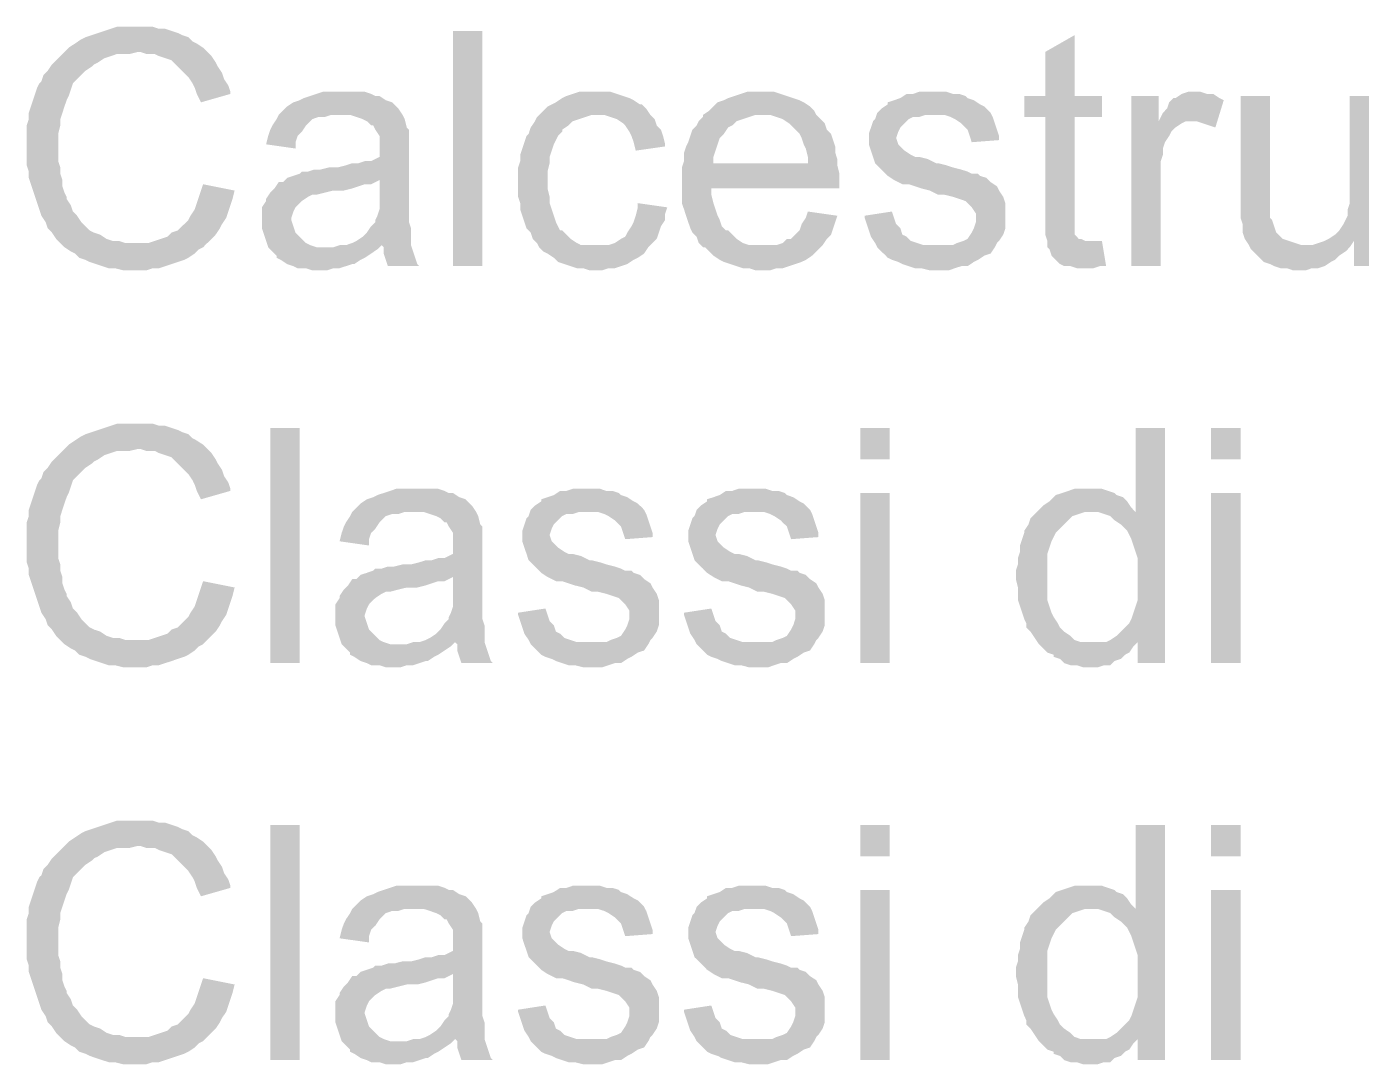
# Model space of a CAD drawing. Header units: millimetres. Extents: x -35.3 to 0.3, y 0.4 to 20.6.
# Drawn here: x -34.135 to -33.606, y 11.08 to 11.492 of the extents above; entities that cross this region are included whole.
import ezdxf

# ---------------------------------------------------------------- set-up
doc = ezdxf.new("R2010")
doc.units = ezdxf.units.MM
doc.layers.add('PDF _Riempimenti solidi', color=7, linetype='Continuous')

msp = doc.modelspace()

# ---------------------------------------------------------------- hatches: boundary and pattern name
at = {"layer": 'PDF _Riempimenti solidi', "transparency": 33554559}
for points in [[(-34.091, 11.49184), (-34.09933, 11.49184), (-34.10183, 11.49101), (-34.10433, 11.49017), (-34.10683, 11.48934), (-34.10933, 11.48851), (-34.11183, 11.48767), (-34.1135, 11.48684), (-34.116, 11.48517), (-34.1185, 11.48351), (-34.12017, 11.48184), (-34.12183, 11.48017), (-34.1235, 11.47851), (-34.12517, 11.47684), (-34.12683, 11.47434), (-34.1285, 11.47267), (-34.12933, 11.47017), (-34.13017, 11.46934), (-34.131, 11.46767), (-34.13183, 11.46517), (-34.13267, 11.46267), (-34.1335, 11.46017), (-34.13433, 11.45767), (-34.13433, 11.45517), (-34.13517, 11.45267), (-34.13517, 11.43684), (-34.13433, 11.43434), (-34.13433, 11.43184), (-34.1335, 11.42934), (-34.13267, 11.42684), (-34.13183, 11.42434), (-34.131, 11.42184), (-34.13017, 11.41934), (-34.12933, 11.41684), (-34.12767, 11.41434), (-34.12683, 11.41184), (-34.12517, 11.41017), (-34.1235, 11.40767), (-34.12183, 11.40601), (-34.12017, 11.40434), (-34.09267, 11.40601), (-34.096, 11.40601), (-34.0985, 11.40684), (-34.101, 11.40684), (-34.1035, 11.40767), (-34.106, 11.40934), (-34.1085, 11.41017), (-34.11017, 11.41101), (-34.11183, 11.41267), (-34.1135, 11.41434), (-34.11517, 11.41684), (-34.11683, 11.41851), (-34.11767, 11.42101), (-34.11933, 11.42351), (-34.11933, 11.42434), (-34.12017, 11.42601), (-34.121, 11.42851), (-34.121, 11.43101), (-34.12183, 11.43351), (-34.12183, 11.43601), (-34.12267, 11.43851), (-34.12267, 11.44934), (-34.12183, 11.45267), (-34.12183, 11.45517), (-34.12017, 11.46017), (-34.11933, 11.46267), (-34.1185, 11.46434), (-34.11767, 11.46684), (-34.11683, 11.46934), (-34.11183, 11.47434), (-34.10933, 11.47601), (-34.1085, 11.47684), (-34.10683, 11.47767), (-34.10433, 11.47934), (-34.10183, 11.48017), (-34.09933, 11.48101), (-34.09433, 11.48101), (-34.091, 11.48184), (-34.0635, 11.48184), (-34.06517, 11.48351), (-34.06767, 11.48517), (-34.06933, 11.48601), (-34.071, 11.48767), (-34.0735, 11.48851), (-34.07517, 11.48934), (-34.07767, 11.49017), (-34.08017, 11.49101), (-34.08267, 11.49101), (-34.08517, 11.49184), (-34.0885, 11.49184)], [(-33.95433, 11.39684), (-33.95433, 11.49017), (-33.966, 11.49017), (-33.966, 11.39684)], [(-33.71933, 11.48851), (-33.731, 11.48184), (-33.731, 11.46434), (-33.73933, 11.46434), (-33.73933, 11.45601), (-33.731, 11.45601), (-33.731, 11.40934), (-33.73017, 11.40684), (-33.7135, 11.40684), (-33.71517, 11.40684), (-33.71683, 11.40767), (-33.71767, 11.40767), (-33.71933, 11.40934), (-33.71933, 11.45601), (-33.7085, 11.45601), (-33.7085, 11.46434), (-33.71933, 11.46434)], [(-34.0635, 11.48184), (-34.091, 11.48184), (-34.09017, 11.48184), (-34.08767, 11.48101), (-34.08433, 11.48101), (-34.08267, 11.48017), (-34.08017, 11.47934), (-34.07767, 11.47851), (-34.07433, 11.47517), (-34.071, 11.47184), (-34.06933, 11.46934), (-34.0685, 11.46767), (-34.06767, 11.46517), (-34.066, 11.46184), (-34.05433, 11.46517), (-34.05433, 11.46601), (-34.05517, 11.46851), (-34.05683, 11.47101), (-34.05767, 11.47351), (-34.05933, 11.47601), (-34.06017, 11.47767), (-34.06183, 11.48017)], [(-34.00933, 11.46601), (-34.01767, 11.46601), (-34.02017, 11.46517), (-34.02267, 11.46434), (-34.02517, 11.46351), (-34.02683, 11.46267), (-34.02933, 11.46184), (-34.03183, 11.46017), (-34.0335, 11.45851), (-34.03517, 11.45684), (-34.00683, 11.45684), (-34.00433, 11.45601), (-34.00183, 11.45517), (-34.00017, 11.45434), (-33.9985, 11.45267), (-33.99767, 11.45267), (-33.99683, 11.45101), (-33.99517, 11.44851), (-33.99517, 11.44017), (-33.99683, 11.43934), (-33.9985, 11.43851), (-34.001, 11.43851), (-34.0035, 11.43767), (-34.006, 11.43767), (-34.0085, 11.43684), (-34.01183, 11.43601), (-34.01517, 11.43601), (-34.0185, 11.43517), (-34.021, 11.43517), (-34.0235, 11.43434), (-34.026, 11.43434), (-34.02683, 11.43351), (-34.02933, 11.43267), (-34.03183, 11.43184), (-33.99517, 11.43101), (-33.99517, 11.41934), (-33.996, 11.41684), (-33.99683, 11.41517), (-33.99683, 11.41434), (-33.9985, 11.41267), (-34.00017, 11.41017), (-34.00183, 11.40851), (-34.00433, 11.40684), (-34.006, 11.40601), (-34.0085, 11.40517), (-33.99433, 11.40517), (-33.9935, 11.40434), (-33.9935, 11.40184), (-33.99267, 11.39934), (-33.99183, 11.39684), (-33.97933, 11.39684), (-33.98017, 11.39767), (-33.981, 11.40017), (-33.98183, 11.40267), (-33.98267, 11.40517), (-33.98267, 11.41184), (-33.9835, 11.41434), (-33.9835, 11.45101), (-33.98433, 11.45184), (-33.98517, 11.45517), (-33.986, 11.45684), (-33.98767, 11.45934), (-33.9885, 11.46017), (-33.99017, 11.46184), (-33.99267, 11.46267), (-33.99517, 11.46434), (-33.99683, 11.46434), (-33.9985, 11.46517), (-34.001, 11.46601), (-34.00683, 11.46601)], [(-33.90933, 11.46601), (-33.916, 11.46601), (-33.9185, 11.46517), (-33.921, 11.46434), (-33.92267, 11.46351), (-33.92517, 11.46184), (-33.92683, 11.46101), (-33.9285, 11.46017), (-33.93017, 11.45851), (-33.93267, 11.45601), (-33.9335, 11.45434), (-33.93517, 11.45184), (-33.936, 11.44934), (-33.93683, 11.44851), (-33.93767, 11.44601), (-33.9385, 11.44351), (-33.93933, 11.44101), (-33.93933, 11.43851), (-33.94017, 11.43601), (-33.94017, 11.42434), (-33.93933, 11.42184), (-33.93933, 11.41934), (-33.9385, 11.41684), (-33.93767, 11.41434), (-33.93683, 11.41184), (-33.93517, 11.41017), (-33.93433, 11.40767), (-33.93267, 11.40601), (-33.93183, 11.40434), (-33.90933, 11.40517), (-33.91517, 11.40517), (-33.91683, 11.40601), (-33.91933, 11.40767), (-33.921, 11.40934), (-33.92267, 11.41101), (-33.9235, 11.41101), (-33.92433, 11.41267), (-33.92517, 11.41434), (-33.926, 11.41684), (-33.92683, 11.41934), (-33.92767, 11.42184), (-33.92767, 11.42434), (-33.9285, 11.42767), (-33.9285, 11.43434), (-33.92767, 11.43767), (-33.92767, 11.44017), (-33.92683, 11.44267), (-33.926, 11.44517), (-33.92433, 11.44851), (-33.92267, 11.45017), (-33.92267, 11.45101), (-33.92017, 11.45267), (-33.9185, 11.45434), (-33.9135, 11.45601), (-33.911, 11.45684), (-33.88767, 11.45684), (-33.88933, 11.45934), (-33.891, 11.46101), (-33.89183, 11.46101), (-33.89433, 11.46267), (-33.896, 11.46351), (-33.8985, 11.46434), (-33.901, 11.46517), (-33.9035, 11.46601), (-33.906, 11.46601)], [(-33.8435, 11.46601), (-33.84933, 11.46601), (-33.85183, 11.46517), (-33.85433, 11.46434), (-33.85683, 11.46351), (-33.8585, 11.46267), (-33.861, 11.46184), (-33.86267, 11.46017), (-33.86433, 11.45851), (-33.86683, 11.45684), (-33.84017, 11.45684), (-33.83767, 11.45601), (-33.83517, 11.45517), (-33.83267, 11.45351), (-33.831, 11.45184), (-33.8285, 11.44934), (-33.82767, 11.44767), (-33.82683, 11.44517), (-33.826, 11.44351), (-33.82517, 11.44017), (-33.82517, 11.43767), (-33.86267, 11.43767), (-33.8135, 11.43684), (-33.8135, 11.43934), (-33.81433, 11.44184), (-33.81433, 11.44434), (-33.81517, 11.44684), (-33.816, 11.44934), (-33.81767, 11.45101), (-33.8185, 11.45351), (-33.82017, 11.45517), (-33.82183, 11.45684), (-33.82267, 11.45851), (-33.82433, 11.46017), (-33.82683, 11.46184), (-33.8285, 11.46267), (-33.831, 11.46351), (-33.8335, 11.46434), (-33.836, 11.46517), (-33.8385, 11.46601), (-33.841, 11.46601)], [(-33.776, 11.46601), (-33.781, 11.46601), (-33.7835, 11.46517), (-33.786, 11.46517), (-33.7885, 11.46351), (-33.791, 11.46267), (-33.7935, 11.46184), (-33.7935, 11.46101), (-33.796, 11.45934), (-33.79767, 11.45767), (-33.77517, 11.45684), (-33.771, 11.45684), (-33.7685, 11.45601), (-33.76683, 11.45517), (-33.76433, 11.45351), (-33.7635, 11.45267), (-33.76183, 11.45101), (-33.761, 11.44851), (-33.76017, 11.44601), (-33.74933, 11.44684), (-33.74933, 11.44851), (-33.75017, 11.45101), (-33.751, 11.45351), (-33.75183, 11.45601), (-33.75267, 11.45767), (-33.75517, 11.46017), (-33.75683, 11.46101), (-33.75933, 11.46267), (-33.76183, 11.46351), (-33.76267, 11.46434), (-33.76517, 11.46517), (-33.76767, 11.46517), (-33.77017, 11.46601), (-33.77267, 11.46601)], [(-33.67183, 11.46601), (-33.67433, 11.46601), (-33.67683, 11.46517), (-33.67933, 11.46351), (-33.68017, 11.46351), (-33.68183, 11.46184), (-33.68267, 11.45934), (-33.68433, 11.45767), (-33.686, 11.45434), (-33.671, 11.45434), (-33.6685, 11.45351), (-33.6635, 11.45184), (-33.66017, 11.46267), (-33.66183, 11.46351), (-33.66433, 11.46517), (-33.66683, 11.46517), (-33.66933, 11.46601)], [(-33.686, 11.46434), (-33.69683, 11.46434), (-33.69683, 11.39684), (-33.68517, 11.39684), (-33.68517, 11.43851), (-33.68433, 11.44101), (-33.68433, 11.44351), (-33.6835, 11.44601), (-33.68183, 11.44851), (-33.681, 11.45017), (-33.67933, 11.45184), (-33.67683, 11.45351), (-33.67517, 11.45434), (-33.67183, 11.45434), (-33.686, 11.45434)], [(-33.64183, 11.46434), (-33.6535, 11.46434), (-33.6535, 11.41601), (-33.65267, 11.41351), (-33.65267, 11.41017), (-33.65183, 11.40767), (-33.65017, 11.40517), (-33.64933, 11.40351), (-33.64767, 11.40184), (-33.64433, 11.39851), (-33.64183, 11.39767), (-33.64017, 11.39684), (-33.63767, 11.39601), (-33.63517, 11.39601), (-33.63267, 11.39517), (-33.62767, 11.39517), (-33.62517, 11.39601), (-33.62267, 11.39601), (-33.62017, 11.39684), (-33.61767, 11.39851), (-33.616, 11.39934), (-33.61433, 11.40101), (-33.61183, 11.40267), (-33.61017, 11.40434), (-33.62767, 11.40517), (-33.62933, 11.40517), (-33.63183, 11.40601), (-33.63433, 11.40684), (-33.63683, 11.40767), (-33.63767, 11.40851), (-33.63933, 11.41017), (-33.64017, 11.41267), (-33.641, 11.41517), (-33.64183, 11.41601), (-33.64183, 11.42684)], [(-33.5985, 11.46434), (-33.61017, 11.46434), (-33.61017, 11.42184), (-33.611, 11.41934), (-33.611, 11.41684), (-33.61183, 11.41517), (-33.61267, 11.41351), (-33.61433, 11.41101), (-33.616, 11.40934), (-33.6185, 11.40767), (-33.6085, 11.40684), (-33.6085, 11.39684), (-33.5985, 11.39684)], [(-34.03517, 11.45684), (-34.036, 11.45517), (-34.03767, 11.45267), (-34.0385, 11.45101), (-34.03933, 11.44851), (-34.04017, 11.44517), (-34.0285, 11.44351), (-34.0285, 11.44601), (-34.02767, 11.44851), (-34.026, 11.45017), (-34.02433, 11.45267), (-34.02183, 11.45517), (-34.01933, 11.45601), (-34.01683, 11.45601), (-34.01433, 11.45684), (-34.011, 11.45684)], [(-33.88767, 11.45684), (-33.9085, 11.45684), (-33.906, 11.45684), (-33.9035, 11.45601), (-33.901, 11.45517), (-33.8985, 11.45351), (-33.89767, 11.45267), (-33.896, 11.45017), (-33.89517, 11.44851), (-33.89433, 11.44601), (-33.8935, 11.44267), (-33.88183, 11.44434), (-33.88183, 11.44517), (-33.88267, 11.44851), (-33.8835, 11.45101), (-33.88517, 11.45267), (-33.886, 11.45517)], [(-33.86683, 11.45684), (-33.86683, 11.45601), (-33.8685, 11.45434), (-33.86933, 11.45267), (-33.871, 11.45101), (-33.87183, 11.44851), (-33.87267, 11.44601), (-33.8735, 11.44434), (-33.87433, 11.44184), (-33.87433, 11.43851), (-33.87517, 11.43601), (-33.87517, 11.42184), (-33.87433, 11.41934), (-33.8735, 11.41684), (-33.87183, 11.41184), (-33.871, 11.41017), (-33.86933, 11.40851), (-33.8685, 11.40601), (-33.86683, 11.40434), (-33.84267, 11.40517), (-33.8485, 11.40517), (-33.851, 11.40601), (-33.8535, 11.40767), (-33.85517, 11.40934), (-33.85683, 11.41101), (-33.85767, 11.41101), (-33.85933, 11.41267), (-33.86017, 11.41517), (-33.861, 11.41684), (-33.86183, 11.41934), (-33.86267, 11.42184), (-33.8635, 11.42517), (-33.8635, 11.42767), (-33.81267, 11.42767), (-33.81267, 11.43351), (-33.8135, 11.43684), (-33.86267, 11.43767), (-33.86267, 11.44017), (-33.86183, 11.44267), (-33.861, 11.44517), (-33.86017, 11.44767), (-33.8585, 11.44934), (-33.85683, 11.45184), (-33.85517, 11.45267), (-33.8535, 11.45434), (-33.851, 11.45517), (-33.8485, 11.45601), (-33.846, 11.45684), (-33.8435, 11.45684)], [(-33.79767, 11.45767), (-33.7985, 11.45517), (-33.79933, 11.45434), (-33.801, 11.44934), (-33.801, 11.44517), (-33.80017, 11.44267), (-33.79933, 11.44017), (-33.7985, 11.43767), (-33.79683, 11.43601), (-33.7935, 11.43267), (-33.791, 11.43101), (-33.78933, 11.43017), (-33.78767, 11.42934), (-33.78517, 11.42934), (-33.78267, 11.42851), (-33.78017, 11.42767), (-33.77683, 11.42684), (-33.7735, 11.42517), (-33.771, 11.42517), (-33.76767, 11.42434), (-33.76517, 11.42351), (-33.76267, 11.42267), (-33.76183, 11.42184), (-33.76017, 11.42017), (-33.7585, 11.41767), (-33.7585, 11.41434), (-33.75933, 11.41184), (-33.76017, 11.41017), (-33.76183, 11.40767), (-33.7635, 11.40684), (-33.766, 11.40601), (-33.76767, 11.40517), (-33.7735, 11.40517), (-33.79767, 11.40434), (-33.796, 11.40267), (-33.79433, 11.40101), (-33.7935, 11.40017), (-33.79183, 11.39934), (-33.78933, 11.39851), (-33.78767, 11.39767), (-33.78517, 11.39684), (-33.78267, 11.39601), (-33.78017, 11.39601), (-33.77683, 11.39517), (-33.76933, 11.39517), (-33.76683, 11.39601), (-33.76433, 11.39684), (-33.76183, 11.39684), (-33.75933, 11.39851), (-33.75767, 11.39934), (-33.75517, 11.40101), (-33.75267, 11.40184), (-33.751, 11.40434), (-33.75017, 11.40601), (-33.74933, 11.40684), (-33.74767, 11.40934), (-33.74683, 11.41184), (-33.74683, 11.42184), (-33.74767, 11.42434), (-33.74933, 11.42684), (-33.75017, 11.42851), (-33.75267, 11.43017), (-33.75433, 11.43184), (-33.75683, 11.43267), (-33.75767, 11.43351), (-33.76017, 11.43351), (-33.76183, 11.43434), (-33.76433, 11.43517), (-33.76767, 11.43601), (-33.77017, 11.43684), (-33.7735, 11.43767), (-33.77433, 11.43767), (-33.77767, 11.43934), (-33.781, 11.44017), (-33.78267, 11.44017), (-33.78433, 11.44101), (-33.78683, 11.44267), (-33.7885, 11.44434), (-33.78933, 11.44517), (-33.79017, 11.44767), (-33.78933, 11.45017), (-33.7885, 11.45184), (-33.786, 11.45434), (-33.78517, 11.45517), (-33.7835, 11.45601), (-33.781, 11.45601), (-33.7785, 11.45684), (-33.77517, 11.45684)], [(-34.06517, 11.42934), (-34.066, 11.42684), (-34.06683, 11.42434), (-34.06767, 11.42184), (-34.0685, 11.41934), (-34.07017, 11.41684), (-34.071, 11.41517), (-34.07517, 11.41101), (-34.07767, 11.41017), (-34.07933, 11.40851), (-34.08183, 11.40767), (-34.08433, 11.40684), (-34.08683, 11.40601), (-34.09267, 11.40601), (-34.12017, 11.40434), (-34.11767, 11.40267), (-34.116, 11.40184), (-34.11433, 11.40017), (-34.11183, 11.39934), (-34.11017, 11.39851), (-34.10767, 11.39767), (-34.10517, 11.39684), (-34.10267, 11.39601), (-34.10017, 11.39601), (-34.09683, 11.39517), (-34.08767, 11.39517), (-34.08517, 11.39601), (-34.08267, 11.39601), (-34.08017, 11.39684), (-34.07767, 11.39767), (-34.07517, 11.39851), (-34.07267, 11.39934), (-34.071, 11.40017), (-34.0685, 11.40184), (-34.06683, 11.40351), (-34.06517, 11.40434), (-34.0635, 11.40601), (-34.06183, 11.40767), (-34.06017, 11.40934), (-34.0585, 11.41184), (-34.05767, 11.41351), (-34.056, 11.41601), (-34.05517, 11.41851), (-34.05433, 11.42101), (-34.0535, 11.42351), (-34.05267, 11.42684)], [(-34.03183, 11.43184), (-34.0335, 11.43017), (-34.03517, 11.43017), (-34.03683, 11.42767), (-34.0385, 11.42601), (-34.04017, 11.42351), (-34.04017, 11.42267), (-34.04183, 11.42017), (-34.04183, 11.41184), (-34.041, 11.40934), (-34.04017, 11.40684), (-34.03933, 11.40434), (-34.036, 11.40101), (-34.036, 11.40017), (-34.03433, 11.39934), (-34.03183, 11.39767), (-34.02933, 11.39684), (-34.02767, 11.39601), (-34.02433, 11.39601), (-34.02183, 11.39517), (-34.016, 11.39517), (-34.0135, 11.39601), (-34.011, 11.39601), (-34.0085, 11.39684), (-34.006, 11.39767), (-34.00517, 11.39767), (-34.00267, 11.39934), (-34.001, 11.40017), (-33.9985, 11.40184), (-33.996, 11.40351), (-34.016, 11.40434), (-34.02017, 11.40434), (-34.02267, 11.40517), (-34.02433, 11.40601), (-34.026, 11.40767), (-34.02683, 11.40851), (-34.0285, 11.41017), (-34.03017, 11.41517), (-34.03017, 11.41601), (-34.02933, 11.41851), (-34.0285, 11.42017), (-34.02767, 11.42101), (-34.026, 11.42267), (-34.0235, 11.42434), (-34.02183, 11.42517), (-34.02017, 11.42517), (-34.01683, 11.42601), (-34.0135, 11.42684), (-34.00933, 11.42684), (-34.006, 11.42767), (-34.0035, 11.42851), (-34.001, 11.42934), (-33.9985, 11.42934), (-33.99517, 11.43101)], [(-33.89267, 11.42184), (-33.89267, 11.42017), (-33.8935, 11.41684), (-33.89433, 11.41434), (-33.89517, 11.41267), (-33.89683, 11.41017), (-33.89767, 11.40851), (-33.89933, 11.40767), (-33.90183, 11.40601), (-33.90433, 11.40517), (-33.90933, 11.40517), (-33.93183, 11.40434), (-33.93017, 11.40267), (-33.9285, 11.40184), (-33.926, 11.40017), (-33.92433, 11.39851), (-33.92183, 11.39767), (-33.91933, 11.39684), (-33.91683, 11.39601), (-33.91433, 11.39601), (-33.91183, 11.39517), (-33.90683, 11.39517), (-33.90433, 11.39601), (-33.90183, 11.39601), (-33.89933, 11.39684), (-33.89683, 11.39767), (-33.89433, 11.39934), (-33.89267, 11.40017), (-33.89017, 11.40184), (-33.8885, 11.40434), (-33.88683, 11.40601), (-33.88517, 11.40767), (-33.8835, 11.41267), (-33.88183, 11.41517), (-33.88183, 11.41767), (-33.881, 11.42017)], [(-33.82517, 11.41851), (-33.826, 11.41601), (-33.82767, 11.41351), (-33.8285, 11.41101), (-33.83183, 11.40767), (-33.8335, 11.40767), (-33.83517, 11.40601), (-33.83767, 11.40517), (-33.84267, 11.40517), (-33.86683, 11.40434), (-33.866, 11.40434), (-33.86267, 11.40101), (-33.86017, 11.39934), (-33.8585, 11.39851), (-33.856, 11.39767), (-33.8535, 11.39684), (-33.851, 11.39601), (-33.8485, 11.39601), (-33.846, 11.39517), (-33.84017, 11.39517), (-33.83767, 11.39601), (-33.83517, 11.39601), (-33.83267, 11.39684), (-33.83017, 11.39767), (-33.82767, 11.39851), (-33.826, 11.39934), (-33.8235, 11.40101), (-33.82267, 11.40184), (-33.821, 11.40351), (-33.81933, 11.40517), (-33.81767, 11.40767), (-33.816, 11.40934), (-33.8135, 11.41684)], [(-33.79183, 11.41851), (-33.80267, 11.41684), (-33.80267, 11.41601), (-33.80017, 11.40851), (-33.7985, 11.40601), (-33.79767, 11.40434), (-33.7735, 11.40517), (-33.77933, 11.40517), (-33.78183, 11.40601), (-33.78433, 11.40684), (-33.786, 11.40851), (-33.78767, 11.40934), (-33.7885, 11.41184), (-33.79017, 11.41351), (-33.791, 11.41601)], [(-33.6185, 11.40767), (-33.62017, 11.40684), (-33.62267, 11.40601), (-33.62517, 11.40517), (-33.62767, 11.40517), (-33.61017, 11.40434), (-33.6085, 11.40684)], [(-34.0085, 11.40517), (-34.011, 11.40517), (-34.0135, 11.40434), (-34.016, 11.40434), (-33.996, 11.40351), (-33.99433, 11.40517)], [(-33.7085, 11.40684), (-33.73017, 11.40684), (-33.73017, 11.40434), (-33.72933, 11.40351), (-33.7285, 11.40101), (-33.72683, 11.39934), (-33.72517, 11.39767), (-33.7235, 11.39684), (-33.721, 11.39684), (-33.7185, 11.39601), (-33.71183, 11.39601), (-33.70933, 11.39684), (-33.70683, 11.39684)], [(-34.091, 11.33434), (-34.09933, 11.33434), (-34.10183, 11.33351), (-34.10683, 11.33184), (-34.10933, 11.33101), (-34.11183, 11.33017), (-34.1135, 11.32934), (-34.116, 11.32767), (-34.1185, 11.32601), (-34.12017, 11.32434), (-34.12183, 11.32267), (-34.1235, 11.32101), (-34.12517, 11.31934), (-34.12683, 11.31684), (-34.1285, 11.31517), (-34.12933, 11.31267), (-34.13017, 11.31184), (-34.131, 11.31017), (-34.13183, 11.30767), (-34.13267, 11.30517), (-34.1335, 11.30267), (-34.13433, 11.30017), (-34.13433, 11.29767), (-34.13517, 11.29517), (-34.13517, 11.27934), (-34.13433, 11.27684), (-34.13433, 11.27434), (-34.1335, 11.27184), (-34.13267, 11.26934), (-34.13183, 11.26684), (-34.131, 11.26434), (-34.13017, 11.26184), (-34.12933, 11.25934), (-34.12767, 11.25684), (-34.12683, 11.25434), (-34.12517, 11.25267), (-34.1235, 11.25017), (-34.12017, 11.24684), (-34.09267, 11.24851), (-34.096, 11.24851), (-34.0985, 11.24934), (-34.101, 11.24934), (-34.1035, 11.25017), (-34.106, 11.25184), (-34.1085, 11.25267), (-34.11017, 11.25351), (-34.11183, 11.25517), (-34.1135, 11.25684), (-34.11517, 11.25934), (-34.11683, 11.26101), (-34.11767, 11.26351), (-34.11933, 11.26601), (-34.11933, 11.26684), (-34.12017, 11.26851), (-34.121, 11.27101), (-34.121, 11.27351), (-34.12183, 11.27601), (-34.12183, 11.27851), (-34.12267, 11.28101), (-34.12267, 11.29184), (-34.12183, 11.29517), (-34.12183, 11.29767), (-34.121, 11.30017), (-34.12017, 11.30267), (-34.11933, 11.30517), (-34.1185, 11.30684), (-34.11767, 11.30934), (-34.11683, 11.31184), (-34.11517, 11.31351), (-34.11183, 11.31684), (-34.10933, 11.31851), (-34.1085, 11.31934), (-34.10683, 11.32017), (-34.10433, 11.32184), (-34.10183, 11.32267), (-34.09933, 11.32351), (-34.09433, 11.32351), (-34.091, 11.32434), (-34.0635, 11.32434), (-34.06517, 11.32601), (-34.06767, 11.32767), (-34.06933, 11.32851), (-34.071, 11.33017), (-34.0735, 11.33101), (-34.07517, 11.33184), (-34.07767, 11.33267), (-34.08017, 11.33351), (-34.08267, 11.33351), (-34.08517, 11.33434), (-34.0885, 11.33434)], [(-34.02683, 11.23934), (-34.02683, 11.33267), (-34.0385, 11.33267), (-34.0385, 11.23934)], [(-33.79267, 11.32017), (-33.79267, 11.33267), (-33.80434, 11.33267), (-33.80434, 11.32017)], [(-33.6835, 11.33267), (-33.69517, 11.33267), (-33.69517, 11.29934), (-33.71267, 11.29934), (-33.71017, 11.29934), (-33.70767, 11.29851), (-33.70517, 11.29767), (-33.7035, 11.29601), (-33.701, 11.29434), (-33.69933, 11.29267), (-33.6985, 11.29184), (-33.69683, 11.28851), (-33.69517, 11.28351), (-33.69433, 11.28101), (-33.69433, 11.26434), (-33.69517, 11.26184), (-33.696, 11.25934), (-33.69683, 11.25684), (-33.69767, 11.25517), (-33.69933, 11.25351), (-33.70267, 11.25017), (-33.70517, 11.24851), (-33.70683, 11.24767), (-33.69433, 11.24767), (-33.69433, 11.23934), (-33.6835, 11.23934)], [(-33.6535, 11.32017), (-33.6535, 11.33267), (-33.66517, 11.33267), (-33.66517, 11.32017)], [(-34.0635, 11.32434), (-34.091, 11.32434), (-34.09017, 11.32434), (-34.08767, 11.32351), (-34.08433, 11.32351), (-34.08267, 11.32267), (-34.08017, 11.32184), (-34.07767, 11.32101), (-34.07433, 11.31767), (-34.071, 11.31434), (-34.06933, 11.31184), (-34.0685, 11.31017), (-34.06767, 11.30767), (-34.066, 11.30434), (-34.05433, 11.30767), (-34.05433, 11.30851), (-34.05517, 11.31101), (-34.05683, 11.31351), (-34.05767, 11.31601), (-34.05933, 11.31851), (-34.06017, 11.32017), (-34.06183, 11.32267)], [(-33.98017, 11.30851), (-33.9885, 11.30851), (-33.991, 11.30767), (-33.996, 11.30601), (-33.99767, 11.30517), (-34.00017, 11.30434), (-34.00267, 11.30267), (-34.00433, 11.30101), (-34.006, 11.29934), (-33.97767, 11.29934), (-33.97517, 11.29851), (-33.97267, 11.29767), (-33.971, 11.29684), (-33.96933, 11.29517), (-33.9685, 11.29517), (-33.96767, 11.29351), (-33.966, 11.29101), (-33.966, 11.28267), (-33.96767, 11.28184), (-33.96933, 11.28101), (-33.97183, 11.28101), (-33.97433, 11.28017), (-33.97683, 11.28017), (-33.97933, 11.27934), (-33.98267, 11.27851), (-33.986, 11.27851), (-33.98933, 11.27767), (-33.99183, 11.27767), (-33.99433, 11.27684), (-33.99683, 11.27684), (-33.99767, 11.27601), (-34.00017, 11.27517), (-34.00267, 11.27434), (-33.966, 11.27351), (-33.966, 11.26184), (-33.96683, 11.25934), (-33.96767, 11.25767), (-33.96767, 11.25684), (-33.96933, 11.25517), (-33.971, 11.25267), (-33.97267, 11.25101), (-33.97517, 11.24934), (-33.97683, 11.24851), (-33.97933, 11.24767), (-33.96517, 11.24767), (-33.96433, 11.24684), (-33.96433, 11.24434), (-33.9635, 11.24184), (-33.96267, 11.23934), (-33.95017, 11.23934), (-33.951, 11.24017), (-33.95183, 11.24267), (-33.95267, 11.24517), (-33.9535, 11.24767), (-33.9535, 11.25434), (-33.95433, 11.25684), (-33.95433, 11.29351), (-33.95517, 11.29434), (-33.956, 11.29767), (-33.95683, 11.29934), (-33.9585, 11.30184), (-33.95933, 11.30267), (-33.961, 11.30434), (-33.9635, 11.30517), (-33.966, 11.30684), (-33.96767, 11.30684), (-33.96933, 11.30767), (-33.97183, 11.30851), (-33.97767, 11.30851)], [(-33.9135, 11.30851), (-33.9185, 11.30851), (-33.921, 11.30767), (-33.9235, 11.30767), (-33.926, 11.30601), (-33.9285, 11.30517), (-33.931, 11.30434), (-33.931, 11.30351), (-33.9335, 11.30184), (-33.93517, 11.30017), (-33.91267, 11.29934), (-33.9085, 11.29934), (-33.906, 11.29851), (-33.90433, 11.29767), (-33.90183, 11.29601), (-33.901, 11.29517), (-33.89933, 11.29351), (-33.89767, 11.28851), (-33.88683, 11.28934), (-33.88683, 11.29101), (-33.88767, 11.29351), (-33.8885, 11.29601), (-33.88933, 11.29851), (-33.89017, 11.30017), (-33.891, 11.30101), (-33.89267, 11.30267), (-33.89433, 11.30351), (-33.89683, 11.30517), (-33.89933, 11.30601), (-33.90017, 11.30684), (-33.90267, 11.30767), (-33.90517, 11.30767), (-33.90767, 11.30851), (-33.91017, 11.30851)], [(-33.84767, 11.30851), (-33.85267, 11.30851), (-33.85517, 11.30767), (-33.85767, 11.30767), (-33.86017, 11.30601), (-33.86267, 11.30517), (-33.86517, 11.30434), (-33.86517, 11.30351), (-33.86767, 11.30184), (-33.86933, 11.30017), (-33.84683, 11.29934), (-33.84267, 11.29934), (-33.84017, 11.29851), (-33.8385, 11.29767), (-33.836, 11.29601), (-33.83517, 11.29517), (-33.8335, 11.29351), (-33.83267, 11.29101), (-33.83183, 11.28851), (-33.821, 11.28934), (-33.821, 11.29101), (-33.82183, 11.29351), (-33.82267, 11.29601), (-33.8235, 11.29851), (-33.82433, 11.30017), (-33.82517, 11.30101), (-33.82683, 11.30267), (-33.8285, 11.30351), (-33.831, 11.30517), (-33.8335, 11.30601), (-33.83433, 11.30684), (-33.83683, 11.30767), (-33.83933, 11.30767), (-33.84183, 11.30851), (-33.84433, 11.30851)], [(-33.79267, 11.23934), (-33.79267, 11.30684), (-33.80434, 11.30684), (-33.80434, 11.23934)], [(-33.7135, 11.30851), (-33.71933, 11.30851), (-33.72433, 11.30684), (-33.72683, 11.30601), (-33.7285, 11.30434), (-33.72933, 11.30351), (-33.73183, 11.30184), (-33.7335, 11.30017), (-33.73683, 11.29684), (-33.73767, 11.29434), (-33.73933, 11.29184), (-33.73933, 11.29101), (-33.741, 11.28601), (-33.741, 11.28351), (-33.74183, 11.28101), (-33.74183, 11.27851), (-33.74267, 11.27601), (-33.74267, 11.27267), (-33.74183, 11.26934), (-33.74183, 11.26434), (-33.74017, 11.25934), (-33.73933, 11.25684), (-33.7385, 11.25517), (-33.7385, 11.25351), (-33.73683, 11.25184), (-33.7335, 11.24684), (-33.71183, 11.24767), (-33.71683, 11.24767), (-33.71933, 11.24851), (-33.721, 11.25017), (-33.7235, 11.25184), (-33.72517, 11.25351), (-33.726, 11.25517), (-33.72767, 11.25767), (-33.7285, 11.25934), (-33.72933, 11.26184), (-33.73017, 11.26434), (-33.73017, 11.28267), (-33.72933, 11.28517), (-33.7285, 11.28767), (-33.72767, 11.28934), (-33.72683, 11.29101), (-33.72517, 11.29267), (-33.7235, 11.29434), (-33.72017, 11.29767), (-33.71767, 11.29851), (-33.71517, 11.29934), (-33.69517, 11.29934), (-33.69683, 11.30101), (-33.6985, 11.30351), (-33.70017, 11.30517), (-33.70267, 11.30601), (-33.7035, 11.30684), (-33.706, 11.30767), (-33.7085, 11.30851), (-33.711, 11.30851)], [(-33.6535, 11.23934), (-33.6535, 11.30684), (-33.66517, 11.30684), (-33.66517, 11.23934)], [(-34.006, 11.29934), (-34.00683, 11.29767), (-34.0085, 11.29517), (-34.00933, 11.29351), (-34.01017, 11.29101), (-34.011, 11.28767), (-33.99933, 11.28601), (-33.99933, 11.28851), (-33.9985, 11.29101), (-33.99683, 11.29267), (-33.99517, 11.29517), (-33.99433, 11.29601), (-33.99267, 11.29767), (-33.99017, 11.29851), (-33.98767, 11.29851), (-33.98517, 11.29934), (-33.98183, 11.29934)], [(-33.93517, 11.30017), (-33.936, 11.29767), (-33.93683, 11.29684), (-33.93767, 11.29434), (-33.9385, 11.29184), (-33.9385, 11.28767), (-33.93767, 11.28517), (-33.93683, 11.28267), (-33.936, 11.28017), (-33.93267, 11.27684), (-33.931, 11.27517), (-33.9285, 11.27351), (-33.92683, 11.27267), (-33.92517, 11.27184), (-33.92267, 11.27184), (-33.92017, 11.27101), (-33.91767, 11.27017), (-33.91433, 11.26934), (-33.911, 11.26767), (-33.9085, 11.26767), (-33.90517, 11.26684), (-33.90017, 11.26517), (-33.89767, 11.26267), (-33.896, 11.26017), (-33.896, 11.25684), (-33.89683, 11.25434), (-33.89767, 11.25267), (-33.89933, 11.25017), (-33.901, 11.24934), (-33.9035, 11.24851), (-33.90517, 11.24767), (-33.911, 11.24767), (-33.93517, 11.24684), (-33.93183, 11.24351), (-33.931, 11.24267), (-33.92933, 11.24184), (-33.92683, 11.24101), (-33.92517, 11.24017), (-33.92267, 11.23934), (-33.92017, 11.23851), (-33.91767, 11.23851), (-33.91433, 11.23767), (-33.90683, 11.23767), (-33.90433, 11.23851), (-33.90183, 11.23934), (-33.89933, 11.23934), (-33.89683, 11.24101), (-33.89517, 11.24184), (-33.89267, 11.24351), (-33.89017, 11.24434), (-33.8885, 11.24684), (-33.88767, 11.24851), (-33.88683, 11.24934), (-33.88517, 11.25184), (-33.88433, 11.25434), (-33.88433, 11.26434), (-33.88517, 11.26684), (-33.88683, 11.26934), (-33.88767, 11.27101), (-33.89017, 11.27267), (-33.89183, 11.27434), (-33.89433, 11.27517), (-33.89517, 11.27601), (-33.89767, 11.27601), (-33.89933, 11.27684), (-33.90183, 11.27767), (-33.90517, 11.27851), (-33.90767, 11.27934), (-33.911, 11.28017), (-33.91183, 11.28017), (-33.91517, 11.28184), (-33.9185, 11.28267), (-33.92017, 11.28267), (-33.92183, 11.28351), (-33.92433, 11.28517), (-33.92683, 11.28767), (-33.92767, 11.29017), (-33.92683, 11.29267), (-33.926, 11.29434), (-33.92267, 11.29767), (-33.921, 11.29851), (-33.9185, 11.29851), (-33.916, 11.29934), (-33.91267, 11.29934)], [(-33.86933, 11.30017), (-33.87017, 11.29767), (-33.871, 11.29684), (-33.87183, 11.29434), (-33.87267, 11.29184), (-33.87267, 11.28767), (-33.87017, 11.28017), (-33.86683, 11.27684), (-33.86517, 11.27517), (-33.86267, 11.27351), (-33.861, 11.27267), (-33.85933, 11.27184), (-33.85683, 11.27184), (-33.85433, 11.27101), (-33.85183, 11.27017), (-33.8485, 11.26934), (-33.84517, 11.26767), (-33.84267, 11.26767), (-33.83933, 11.26684), (-33.83683, 11.26601), (-33.83433, 11.26517), (-33.8335, 11.26434), (-33.83183, 11.26267), (-33.83017, 11.26017), (-33.83017, 11.25684), (-33.831, 11.25434), (-33.83183, 11.25267), (-33.8335, 11.25017), (-33.83517, 11.24934), (-33.83767, 11.24851), (-33.83933, 11.24767), (-33.84517, 11.24767), (-33.86933, 11.24684), (-33.866, 11.24351), (-33.86517, 11.24267), (-33.8635, 11.24184), (-33.861, 11.24101), (-33.85933, 11.24017), (-33.85683, 11.23934), (-33.85433, 11.23851), (-33.85183, 11.23851), (-33.8485, 11.23767), (-33.841, 11.23767), (-33.8385, 11.23851), (-33.836, 11.23934), (-33.8335, 11.23934), (-33.831, 11.24101), (-33.82933, 11.24184), (-33.82683, 11.24351), (-33.82433, 11.24434), (-33.82267, 11.24684), (-33.82183, 11.24851), (-33.821, 11.24934), (-33.81933, 11.25184), (-33.8185, 11.25434), (-33.8185, 11.26434), (-33.81933, 11.26684), (-33.821, 11.26934), (-33.82183, 11.27101), (-33.82433, 11.27267), (-33.826, 11.27434), (-33.8285, 11.27517), (-33.82933, 11.27601), (-33.83183, 11.27601), (-33.8335, 11.27684), (-33.836, 11.27767), (-33.83933, 11.27851), (-33.84183, 11.27934), (-33.84517, 11.28017), (-33.846, 11.28017), (-33.84933, 11.28184), (-33.85267, 11.28267), (-33.85433, 11.28267), (-33.856, 11.28351), (-33.8585, 11.28517), (-33.86017, 11.28684), (-33.861, 11.28767), (-33.86183, 11.29017), (-33.861, 11.29267), (-33.86017, 11.29434), (-33.85683, 11.29767), (-33.85517, 11.29851), (-33.85267, 11.29851), (-33.85017, 11.29934), (-33.84683, 11.29934)], [(-34.06517, 11.27184), (-34.066, 11.26934), (-34.06767, 11.26434), (-34.0685, 11.26184), (-34.07017, 11.25934), (-34.071, 11.25767), (-34.07433, 11.25434), (-34.07517, 11.25351), (-34.07767, 11.25267), (-34.07933, 11.25101), (-34.08183, 11.25017), (-34.08433, 11.24934), (-34.08683, 11.24851), (-34.09267, 11.24851), (-34.12017, 11.24684), (-34.11767, 11.24517), (-34.116, 11.24434), (-34.11433, 11.24267), (-34.11183, 11.24184), (-34.11017, 11.24101), (-34.10767, 11.24017), (-34.10517, 11.23934), (-34.10267, 11.23851), (-34.10017, 11.23851), (-34.09683, 11.23767), (-34.08767, 11.23767), (-34.08517, 11.23851), (-34.08267, 11.23851), (-34.08017, 11.23934), (-34.07767, 11.24017), (-34.07517, 11.24101), (-34.07267, 11.24184), (-34.071, 11.24267), (-34.0685, 11.24434), (-34.06683, 11.24601), (-34.06517, 11.24684), (-34.0635, 11.24851), (-34.06017, 11.25184), (-34.0585, 11.25434), (-34.05767, 11.25601), (-34.056, 11.25851), (-34.05517, 11.26101), (-34.05433, 11.26351), (-34.0535, 11.26601), (-34.05267, 11.26934)], [(-34.00267, 11.27434), (-34.00433, 11.27267), (-34.006, 11.27267), (-34.00767, 11.27017), (-34.00933, 11.26851), (-34.011, 11.26601), (-34.011, 11.26517), (-34.01267, 11.26267), (-34.01267, 11.25434), (-34.01183, 11.25184), (-34.01017, 11.24684), (-34.0085, 11.24517), (-34.00683, 11.24351), (-34.00683, 11.24267), (-34.00517, 11.24184), (-34.00267, 11.24017), (-34.00017, 11.23934), (-33.9985, 11.23851), (-33.99517, 11.23851), (-33.99267, 11.23767), (-33.98683, 11.23767), (-33.98433, 11.23851), (-33.98183, 11.23851), (-33.97933, 11.23934), (-33.97683, 11.24017), (-33.976, 11.24017), (-33.9735, 11.24184), (-33.97183, 11.24267), (-33.96933, 11.24434), (-33.96683, 11.24601), (-33.98683, 11.24684), (-33.991, 11.24684), (-33.9935, 11.24767), (-33.99517, 11.24851), (-33.99683, 11.25017), (-33.99767, 11.25101), (-33.99933, 11.25267), (-34.00017, 11.25517), (-34.001, 11.25767), (-34.001, 11.25851), (-34.00017, 11.26101), (-33.99933, 11.26267), (-33.9985, 11.26351), (-33.99683, 11.26517), (-33.99433, 11.26684), (-33.99267, 11.26767), (-33.991, 11.26767), (-33.98767, 11.26851), (-33.98433, 11.26934), (-33.98017, 11.26934), (-33.97683, 11.27017), (-33.97433, 11.27101), (-33.97183, 11.27184), (-33.96933, 11.27184), (-33.96767, 11.27267), (-33.966, 11.27351)], [(-33.92933, 11.26101), (-33.94017, 11.25934), (-33.94017, 11.25851), (-33.93933, 11.25601), (-33.9385, 11.25351), (-33.93767, 11.25101), (-33.936, 11.24851), (-33.93517, 11.24684), (-33.911, 11.24767), (-33.91683, 11.24767), (-33.91933, 11.24851), (-33.92183, 11.24934), (-33.9235, 11.25101), (-33.92517, 11.25184), (-33.926, 11.25434), (-33.92767, 11.25601), (-33.9285, 11.25851)], [(-33.8635, 11.26101), (-33.87433, 11.25934), (-33.87433, 11.25851), (-33.8735, 11.25601), (-33.87267, 11.25351), (-33.87183, 11.25101), (-33.87017, 11.24851), (-33.86933, 11.24684), (-33.84517, 11.24767), (-33.851, 11.24767), (-33.856, 11.24934), (-33.85767, 11.25101), (-33.85933, 11.25184), (-33.86017, 11.25434), (-33.86183, 11.25601), (-33.86267, 11.25851)], [(-33.97933, 11.24767), (-33.98183, 11.24767), (-33.98433, 11.24684), (-33.98683, 11.24684), (-33.96683, 11.24601), (-33.96517, 11.24767)], [(-33.70683, 11.24767), (-33.71183, 11.24767), (-33.7335, 11.24684), (-33.73017, 11.24351), (-33.72767, 11.24267), (-33.72767, 11.24184), (-33.72517, 11.24101), (-33.7235, 11.23934), (-33.721, 11.23851), (-33.7185, 11.23851), (-33.716, 11.23767), (-33.71017, 11.23767), (-33.70767, 11.23851), (-33.70517, 11.23851), (-33.7035, 11.24017), (-33.701, 11.24101), (-33.69933, 11.24267), (-33.69767, 11.24351), (-33.696, 11.24601), (-33.69433, 11.24767)], [(-34.091, 11.17684), (-34.09933, 11.17684), (-34.10183, 11.17601), (-34.10433, 11.17517), (-34.10683, 11.17434), (-34.10933, 11.17351), (-34.11183, 11.17267), (-34.1135, 11.17184), (-34.116, 11.17017), (-34.1185, 11.16851), (-34.12017, 11.16684), (-34.1235, 11.16351), (-34.12517, 11.16184), (-34.12683, 11.15934), (-34.1285, 11.15767), (-34.12933, 11.15517), (-34.13017, 11.15434), (-34.131, 11.15267), (-34.13183, 11.15017), (-34.13267, 11.14767), (-34.13433, 11.14267), (-34.13433, 11.14017), (-34.13517, 11.13767), (-34.13517, 11.12184), (-34.13433, 11.11934), (-34.13433, 11.11684), (-34.1335, 11.11434), (-34.13267, 11.11184), (-34.13183, 11.10934), (-34.131, 11.10684), (-34.13017, 11.10434), (-34.12933, 11.10184), (-34.12767, 11.09934), (-34.12683, 11.09684), (-34.12517, 11.09517), (-34.1235, 11.09267), (-34.12017, 11.08934), (-34.09267, 11.09101), (-34.096, 11.09101), (-34.0985, 11.09184), (-34.101, 11.09184), (-34.1035, 11.09267), (-34.106, 11.09434), (-34.1085, 11.09517), (-34.11017, 11.09601), (-34.11183, 11.09767), (-34.1135, 11.09934), (-34.11517, 11.10184), (-34.11683, 11.10351), (-34.11767, 11.10601), (-34.11933, 11.10851), (-34.11933, 11.10934), (-34.12017, 11.11101), (-34.121, 11.11351), (-34.121, 11.11601), (-34.12183, 11.11851), (-34.12183, 11.12101), (-34.12267, 11.12351), (-34.12267, 11.13434), (-34.12183, 11.13767), (-34.12183, 11.14017), (-34.11933, 11.14767), (-34.1185, 11.14934), (-34.11767, 11.15184), (-34.11683, 11.15434), (-34.11517, 11.15601), (-34.1135, 11.15767), (-34.11183, 11.15934), (-34.10933, 11.16101), (-34.1085, 11.16184), (-34.10683, 11.16267), (-34.10433, 11.16434), (-34.10183, 11.16517), (-34.09933, 11.16601), (-34.09433, 11.16601), (-34.091, 11.16684), (-34.0635, 11.16684), (-34.06517, 11.16851), (-34.06767, 11.17017), (-34.06933, 11.17101), (-34.071, 11.17267), (-34.0735, 11.17351), (-34.07517, 11.17434), (-34.07767, 11.17517), (-34.08017, 11.17601), (-34.08267, 11.17601), (-34.08517, 11.17684), (-34.0885, 11.17684)], [(-34.02683, 11.08184), (-34.02683, 11.17517), (-34.0385, 11.17517), (-34.0385, 11.08184)], [(-33.79267, 11.16267), (-33.79267, 11.17517), (-33.80434, 11.17517), (-33.80434, 11.16267)], [(-33.6835, 11.17517), (-33.69517, 11.17517), (-33.69517, 11.14184), (-33.71267, 11.14184), (-33.71017, 11.14184), (-33.70517, 11.14017), (-33.7035, 11.13851), (-33.701, 11.13684), (-33.69933, 11.13517), (-33.6985, 11.13434), (-33.69683, 11.13101), (-33.696, 11.12851), (-33.69517, 11.12601), (-33.69433, 11.12351), (-33.69433, 11.10684), (-33.69517, 11.10434), (-33.69683, 11.09934), (-33.69767, 11.09767), (-33.69933, 11.09601), (-33.70267, 11.09267), (-33.70517, 11.09101), (-33.70683, 11.09017), (-33.69433, 11.09017), (-33.69433, 11.08184), (-33.6835, 11.08184)], [(-33.6535, 11.16267), (-33.6535, 11.17517), (-33.66517, 11.17517), (-33.66517, 11.16267)], [(-34.0635, 11.16684), (-34.091, 11.16684), (-34.09017, 11.16684), (-34.08767, 11.16601), (-34.08433, 11.16601), (-34.08267, 11.16517), (-34.08017, 11.16434), (-34.07767, 11.16351), (-34.07433, 11.16017), (-34.071, 11.15684), (-34.06933, 11.15434), (-34.0685, 11.15267), (-34.06767, 11.15017), (-34.066, 11.14684), (-34.05433, 11.15017), (-34.05433, 11.15101), (-34.05517, 11.15351), (-34.05683, 11.15601), (-34.05767, 11.15851), (-34.05933, 11.16101), (-34.06017, 11.16267), (-34.06183, 11.16517)], [(-33.98017, 11.15101), (-33.9885, 11.15101), (-33.991, 11.15017), (-33.9935, 11.14934), (-33.996, 11.14851), (-33.99767, 11.14767), (-34.00017, 11.14684), (-34.00267, 11.14517), (-34.00433, 11.14351), (-34.006, 11.14184), (-33.97767, 11.14184), (-33.97517, 11.14101), (-33.97267, 11.14017), (-33.971, 11.13934), (-33.96933, 11.13767), (-33.9685, 11.13767), (-33.96767, 11.13601), (-33.966, 11.13351), (-33.966, 11.12517), (-33.96933, 11.12351), (-33.97183, 11.12351), (-33.97433, 11.12267), (-33.97683, 11.12267), (-33.97933, 11.12184), (-33.98267, 11.12101), (-33.986, 11.12101), (-33.98933, 11.12017), (-33.99183, 11.12017), (-33.99433, 11.11934), (-33.99683, 11.11934), (-33.99767, 11.11851), (-34.00267, 11.11684), (-33.966, 11.11601), (-33.966, 11.10434), (-33.96683, 11.10184), (-33.96767, 11.10017), (-33.96767, 11.09934), (-33.96933, 11.09767), (-33.971, 11.09517), (-33.97267, 11.09351), (-33.97517, 11.09184), (-33.97683, 11.09101), (-33.97933, 11.09017), (-33.96517, 11.09017), (-33.96433, 11.08934), (-33.96433, 11.08684), (-33.9635, 11.08434), (-33.96267, 11.08184), (-33.95017, 11.08184), (-33.951, 11.08267), (-33.95183, 11.08517), (-33.95267, 11.08767), (-33.9535, 11.09017), (-33.9535, 11.09684), (-33.95433, 11.09934), (-33.95433, 11.13601), (-33.95517, 11.13684), (-33.956, 11.14017), (-33.95683, 11.14184), (-33.9585, 11.14434), (-33.95933, 11.14517), (-33.961, 11.14684), (-33.9635, 11.14767), (-33.966, 11.14934), (-33.96767, 11.14934), (-33.96933, 11.15017), (-33.97183, 11.15101), (-33.97767, 11.15101)], [(-33.9135, 11.15101), (-33.9185, 11.15101), (-33.921, 11.15017), (-33.9235, 11.15017), (-33.926, 11.14851), (-33.9285, 11.14767), (-33.931, 11.14684), (-33.931, 11.14601), (-33.9335, 11.14434), (-33.93517, 11.14267), (-33.91267, 11.14184), (-33.9085, 11.14184), (-33.906, 11.14101), (-33.90433, 11.14017), (-33.90183, 11.13851), (-33.901, 11.13767), (-33.89933, 11.13601), (-33.8985, 11.13351), (-33.89767, 11.13101), (-33.88683, 11.13184), (-33.88683, 11.13351), (-33.88767, 11.13601), (-33.8885, 11.13851), (-33.88933, 11.14101), (-33.89017, 11.14267), (-33.89267, 11.14517), (-33.89433, 11.14601), (-33.89683, 11.14767), (-33.89933, 11.14851), (-33.90017, 11.14934), (-33.90267, 11.15017), (-33.90517, 11.15017), (-33.90767, 11.15101), (-33.91017, 11.15101)], [(-33.84767, 11.15101), (-33.85267, 11.15101), (-33.85517, 11.15017), (-33.85767, 11.15017), (-33.86017, 11.14851), (-33.86267, 11.14767), (-33.86517, 11.14684), (-33.86517, 11.14601), (-33.86767, 11.14434), (-33.86933, 11.14267), (-33.84683, 11.14184), (-33.84267, 11.14184), (-33.84017, 11.14101), (-33.8385, 11.14017), (-33.836, 11.13851), (-33.83517, 11.13767), (-33.8335, 11.13601), (-33.83267, 11.13351), (-33.83183, 11.13101), (-33.821, 11.13184), (-33.821, 11.13351), (-33.82183, 11.13601), (-33.8235, 11.14101), (-33.82433, 11.14267), (-33.82517, 11.14351), (-33.82683, 11.14517), (-33.8285, 11.14601), (-33.831, 11.14767), (-33.8335, 11.14851), (-33.83433, 11.14934), (-33.83683, 11.15017), (-33.83933, 11.15017), (-33.84183, 11.15101), (-33.84433, 11.15101)], [(-33.79267, 11.08184), (-33.79267, 11.14934), (-33.80434, 11.14934), (-33.80434, 11.08184)], [(-33.7135, 11.15101), (-33.71933, 11.15101), (-33.72183, 11.15017), (-33.72433, 11.14934), (-33.72683, 11.14851), (-33.7285, 11.14684), (-33.72933, 11.14601), (-33.73183, 11.14434), (-33.7335, 11.14267), (-33.73683, 11.13934), (-33.73767, 11.13684), (-33.73933, 11.13434), (-33.73933, 11.13351), (-33.74017, 11.13101), (-33.741, 11.12851), (-33.741, 11.12601), (-33.74183, 11.12351), (-33.74183, 11.12101), (-33.74267, 11.11851), (-33.74267, 11.11517), (-33.74183, 11.11184), (-33.74183, 11.10684), (-33.741, 11.10434), (-33.73933, 11.09934), (-33.7385, 11.09767), (-33.7385, 11.09601), (-33.73683, 11.09434), (-33.73517, 11.09184), (-33.7335, 11.08934), (-33.71183, 11.09017), (-33.71683, 11.09017), (-33.71933, 11.09101), (-33.721, 11.09267), (-33.7235, 11.09434), (-33.72517, 11.09601), (-33.726, 11.09767), (-33.72767, 11.10017), (-33.7285, 11.10184), (-33.72933, 11.10434), (-33.73017, 11.10684), (-33.73017, 11.12517), (-33.72933, 11.12767), (-33.7285, 11.13017), (-33.72767, 11.13184), (-33.72683, 11.13351), (-33.72517, 11.13517), (-33.7235, 11.13684), (-33.72017, 11.14017), (-33.71767, 11.14101), (-33.71517, 11.14184), (-33.69517, 11.14184), (-33.69683, 11.14351), (-33.6985, 11.14601), (-33.70017, 11.14767), (-33.70267, 11.14851), (-33.7035, 11.14934), (-33.706, 11.15017), (-33.7085, 11.15101), (-33.711, 11.15101)], [(-33.6535, 11.08184), (-33.6535, 11.14934), (-33.66517, 11.14934), (-33.66517, 11.08184)], [(-33.93517, 11.14267), (-33.936, 11.14017), (-33.93683, 11.13934), (-33.93767, 11.13684), (-33.9385, 11.13434), (-33.9385, 11.13017), (-33.93767, 11.12767), (-33.93683, 11.12517), (-33.936, 11.12267), (-33.93267, 11.11934), (-33.931, 11.11767), (-33.9285, 11.11601), (-33.92683, 11.11517), (-33.92517, 11.11434), (-33.92267, 11.11434), (-33.92017, 11.11351), (-33.91767, 11.11267), (-33.91433, 11.11184), (-33.911, 11.11017), (-33.9085, 11.11017), (-33.90517, 11.10934), (-33.90267, 11.10851), (-33.90017, 11.10767), (-33.89933, 11.10684), (-33.89767, 11.10517), (-33.896, 11.10267), (-33.896, 11.09934), (-33.89683, 11.09684), (-33.89767, 11.09517), (-33.89933, 11.09267), (-33.901, 11.09184), (-33.9035, 11.09101), (-33.90517, 11.09017), (-33.911, 11.09017), (-33.93517, 11.08934), (-33.93183, 11.08601), (-33.931, 11.08517), (-33.92933, 11.08434), (-33.92683, 11.08351), (-33.92517, 11.08267), (-33.92017, 11.08101), (-33.91767, 11.08101), (-33.91433, 11.08017), (-33.90683, 11.08017), (-33.90433, 11.08101), (-33.90183, 11.08184), (-33.89933, 11.08184), (-33.89683, 11.08351), (-33.89517, 11.08434), (-33.89267, 11.08601), (-33.89017, 11.08684), (-33.8885, 11.08934), (-33.88767, 11.09101), (-33.88683, 11.09184), (-33.88517, 11.09434), (-33.88433, 11.09684), (-33.88433, 11.10684), (-33.88517, 11.10934), (-33.88683, 11.11184), (-33.88767, 11.11351), (-33.89017, 11.11517), (-33.89183, 11.11684), (-33.89433, 11.11767), (-33.89517, 11.11851), (-33.89767, 11.11851), (-33.89933, 11.11934), (-33.90183, 11.12017), (-33.90517, 11.12101), (-33.90767, 11.12184), (-33.911, 11.12267), (-33.91183, 11.12267), (-33.91517, 11.12434), (-33.9185, 11.12517), (-33.92017, 11.12517), (-33.92183, 11.12601), (-33.92433, 11.12767), (-33.926, 11.12934), (-33.92683, 11.13017), (-33.92767, 11.13267), (-33.92683, 11.13517), (-33.926, 11.13684), (-33.9235, 11.13934), (-33.92267, 11.14017), (-33.921, 11.14101), (-33.9185, 11.14101), (-33.916, 11.14184), (-33.91267, 11.14184)], [(-33.86933, 11.14267), (-33.87017, 11.14017), (-33.871, 11.13934), (-33.87267, 11.13434), (-33.87267, 11.13017), (-33.87183, 11.12767), (-33.871, 11.12517), (-33.87017, 11.12267), (-33.86683, 11.11934), (-33.86517, 11.11767), (-33.86267, 11.11601), (-33.861, 11.11517), (-33.85933, 11.11434), (-33.85683, 11.11434), (-33.85433, 11.11351), (-33.85183, 11.11267), (-33.8485, 11.11184), (-33.84517, 11.11017), (-33.84267, 11.11017), (-33.83933, 11.10934), (-33.83683, 11.10851), (-33.83433, 11.10767), (-33.8335, 11.10684), (-33.83183, 11.10517), (-33.83017, 11.10267), (-33.83017, 11.09934), (-33.831, 11.09684), (-33.83183, 11.09517), (-33.8335, 11.09267), (-33.83517, 11.09184), (-33.83767, 11.09101), (-33.83933, 11.09017), (-33.84517, 11.09017), (-33.86933, 11.08934), (-33.866, 11.08601), (-33.86517, 11.08517), (-33.8635, 11.08434), (-33.861, 11.08351), (-33.85933, 11.08267), (-33.85683, 11.08184), (-33.85433, 11.08101), (-33.85183, 11.08101), (-33.8485, 11.08017), (-33.841, 11.08017), (-33.8385, 11.08101), (-33.836, 11.08184), (-33.8335, 11.08184), (-33.831, 11.08351), (-33.82933, 11.08434), (-33.82683, 11.08601), (-33.82433, 11.08684), (-33.82267, 11.08934), (-33.82183, 11.09101), (-33.821, 11.09184), (-33.81933, 11.09434), (-33.8185, 11.09684), (-33.8185, 11.10684), (-33.81933, 11.10934), (-33.821, 11.11184), (-33.82183, 11.11351), (-33.82433, 11.11517), (-33.826, 11.11684), (-33.8285, 11.11767), (-33.82933, 11.11851), (-33.83183, 11.11851), (-33.8335, 11.11934), (-33.836, 11.12017), (-33.83933, 11.12101), (-33.84183, 11.12184), (-33.84517, 11.12267), (-33.846, 11.12267), (-33.84933, 11.12434), (-33.85267, 11.12517), (-33.85433, 11.12517), (-33.856, 11.12601), (-33.8585, 11.12767), (-33.86017, 11.12934), (-33.861, 11.13017), (-33.86183, 11.13267), (-33.861, 11.13517), (-33.86017, 11.13684), (-33.85767, 11.13934), (-33.85683, 11.14017), (-33.85517, 11.14101), (-33.85267, 11.14101), (-33.85017, 11.14184), (-33.84683, 11.14184)], [(-34.006, 11.14184), (-34.00683, 11.14017), (-34.0085, 11.13767), (-34.00933, 11.13601), (-34.01017, 11.13351), (-34.011, 11.13017), (-33.99933, 11.12851), (-33.99933, 11.13101), (-33.9985, 11.13351), (-33.99683, 11.13517), (-33.99517, 11.13767), (-33.99433, 11.13851), (-33.99267, 11.14017), (-33.99017, 11.14101), (-33.98767, 11.14101), (-33.98517, 11.14184), (-33.98183, 11.14184)], [(-34.00267, 11.11684), (-34.00433, 11.11517), (-34.006, 11.11517), (-34.00767, 11.11267), (-34.00933, 11.11101), (-34.011, 11.10851), (-34.011, 11.10767), (-34.01267, 11.10517), (-34.01267, 11.09684), (-34.01183, 11.09434), (-34.011, 11.09184), (-34.01017, 11.08934), (-34.0085, 11.08767), (-34.00683, 11.08601), (-34.00683, 11.08517), (-34.00517, 11.08434), (-34.00267, 11.08267), (-34.00017, 11.08184), (-33.9985, 11.08101), (-33.99517, 11.08101), (-33.99267, 11.08017), (-33.98683, 11.08017), (-33.98433, 11.08101), (-33.98183, 11.08101), (-33.97683, 11.08267), (-33.976, 11.08267), (-33.9735, 11.08434), (-33.97183, 11.08517), (-33.96933, 11.08684), (-33.96683, 11.08851), (-33.98683, 11.08934), (-33.991, 11.08934), (-33.9935, 11.09017), (-33.99517, 11.09101), (-33.99683, 11.09267), (-33.99767, 11.09351), (-33.99933, 11.09517), (-34.00017, 11.09767), (-34.001, 11.10017), (-34.001, 11.10101), (-34.00017, 11.10351), (-33.99933, 11.10517), (-33.9985, 11.10601), (-33.99683, 11.10767), (-33.99433, 11.10934), (-33.99267, 11.11017), (-33.991, 11.11017), (-33.98767, 11.11101), (-33.98433, 11.11184), (-33.98017, 11.11184), (-33.97683, 11.11267), (-33.97433, 11.11351), (-33.97183, 11.11434), (-33.96933, 11.11434), (-33.96767, 11.11517), (-33.966, 11.11601)], [(-34.06517, 11.11434), (-34.066, 11.11184), (-34.06683, 11.10934), (-34.06767, 11.10684), (-34.0685, 11.10434), (-34.07017, 11.10184), (-34.071, 11.10017), (-34.07517, 11.09601), (-34.07767, 11.09517), (-34.07933, 11.09351), (-34.08183, 11.09267), (-34.08433, 11.09184), (-34.08683, 11.09101), (-34.09267, 11.09101), (-34.12017, 11.08934), (-34.11767, 11.08767), (-34.116, 11.08684), (-34.11433, 11.08517), (-34.11183, 11.08434), (-34.11017, 11.08351), (-34.10767, 11.08267), (-34.10517, 11.08184), (-34.10267, 11.08101), (-34.10017, 11.08101), (-34.09683, 11.08017), (-34.08767, 11.08017), (-34.08517, 11.08101), (-34.08267, 11.08101), (-34.08017, 11.08184), (-34.07767, 11.08267), (-34.07517, 11.08351), (-34.07267, 11.08434), (-34.071, 11.08517), (-34.0685, 11.08684), (-34.06683, 11.08851), (-34.06517, 11.08934), (-34.0635, 11.09101), (-34.06017, 11.09434), (-34.0585, 11.09684), (-34.05767, 11.09851), (-34.056, 11.10101), (-34.05517, 11.10351), (-34.05433, 11.10601), (-34.0535, 11.10851), (-34.05267, 11.11184)], [(-33.92933, 11.10351), (-33.94017, 11.10184), (-33.94017, 11.10101), (-33.9385, 11.09601), (-33.93767, 11.09351), (-33.936, 11.09101), (-33.93517, 11.08934), (-33.911, 11.09017), (-33.91683, 11.09017), (-33.91933, 11.09101), (-33.92183, 11.09184), (-33.9235, 11.09351), (-33.92517, 11.09434), (-33.926, 11.09684), (-33.92767, 11.09851), (-33.9285, 11.10101)], [(-33.8635, 11.10351), (-33.87433, 11.10184), (-33.87433, 11.10101), (-33.8735, 11.09851), (-33.87267, 11.09601), (-33.87183, 11.09351), (-33.87017, 11.09101), (-33.86933, 11.08934), (-33.84517, 11.09017), (-33.851, 11.09017), (-33.8535, 11.09101), (-33.856, 11.09184), (-33.85767, 11.09351), (-33.85933, 11.09434), (-33.86017, 11.09684), (-33.86183, 11.09851), (-33.86267, 11.10101)], [(-33.97933, 11.09017), (-33.98183, 11.09017), (-33.98433, 11.08934), (-33.98683, 11.08934), (-33.96683, 11.08851), (-33.96517, 11.09017)], [(-33.70683, 11.09017), (-33.71183, 11.09017), (-33.7335, 11.08934), (-33.73017, 11.08601), (-33.72767, 11.08517), (-33.72767, 11.08434), (-33.72517, 11.08351), (-33.7235, 11.08184), (-33.721, 11.08101), (-33.7185, 11.08101), (-33.716, 11.08017), (-33.71017, 11.08017), (-33.70767, 11.08101), (-33.70517, 11.08101), (-33.7035, 11.08267), (-33.701, 11.08351), (-33.69933, 11.08517), (-33.69767, 11.08601), (-33.696, 11.08851), (-33.69433, 11.09017)]]:
    msp.add_hatch(color=256, dxfattribs=at).paths.add_polyline_path(points)

doc.saveas('drawing.dxf')
